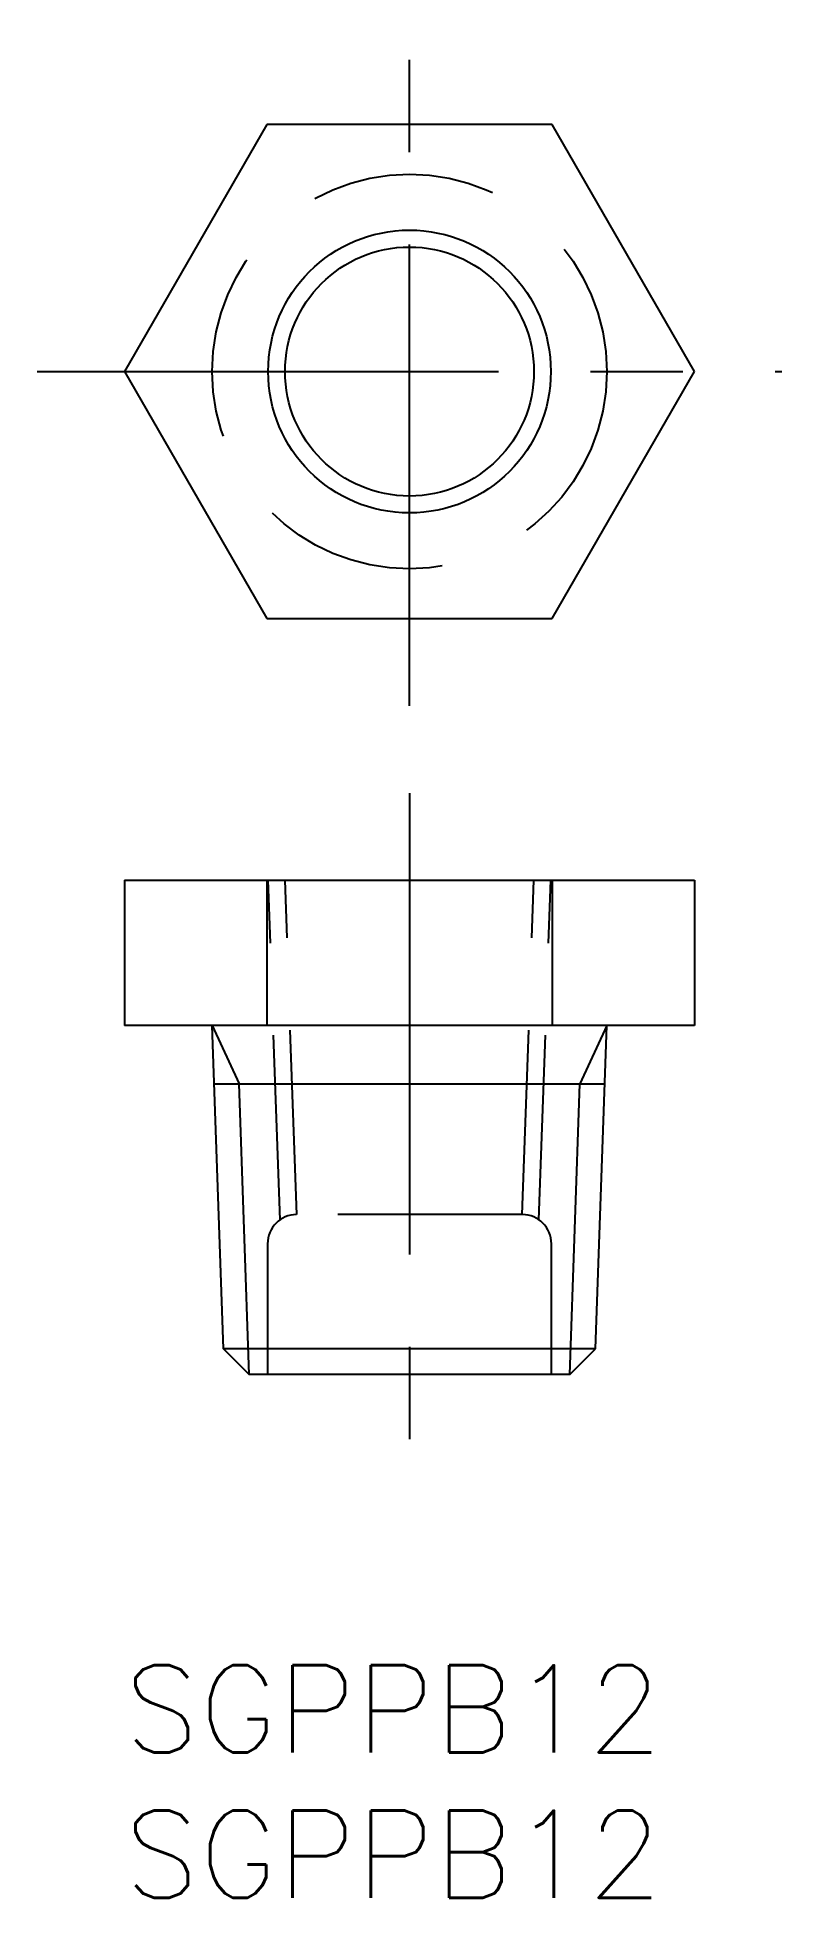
# Model space of a CAD drawing. Extents: x -3 to 22.6, y -8 to 56.
import ezdxf

# ---------------------------------------------------------------- set-up
doc = ezdxf.new("R2010")
doc.units = 0
doc.header["$LTSCALE"] = 0.5
doc.linetypes.add('CENTER', pattern=[50.8, 31.75, -6.35, 6.35, -6.35])
doc.linetypes.add('DASHED', pattern=[19.05, 12.7, -6.35])
for name, color, linetype in [('MSM_CENTER', 1, 'CENTER'), ('MSM_CONTINUOUS', 7, 'CONTINUOUS'), ('MSM_DASHED', 4, 'DASHED'), ('MSM_NARROW', 5, 'CONTINUOUS'), ('MSM_PART_NUMBER', 7, 'CONTINUOUS')]:
    doc.layers.add(name, color=color, linetype=linetype)
doc.styles.get("Standard").update_dxf_attribs({"font": 'txt.shx', "height": 3, "bigfont": 'bigfont.shx'})

# ---------------------------------------------------------------- blocks, each defined once
blk = doc.blocks.new('*U4')
at = {"layer": 'MSM_PART_NUMBER'}
blk.add_text('SGPPB12', height=3, dxfattribs=at).set_placement((0, -3))
blk = doc.blocks.new('*U5')
at = {"layer": 'MSM_PART_NUMBER'}
blk.add_text('SGPPB12', height=3, dxfattribs=at).set_placement((0, -8))

msp = doc.modelspace()

# ---------------------------------------------------------------- linework, layer by layer
at = {"layer": 'MSM_CENTER'}
for p, q in [((9.815, 33), (9.815, 56)), ((-3, 44.5), (22.63, 44.5)), ((9.815, 30), (9.815, 7))]:
    msp.add_line(p, q, dxfattribs=at)
at = {"layer": 'MSM_CONTINUOUS'}
for p, q in [((4.907, 53), (0, 44.5)), ((14.722, 53), (4.907, 53)), ((19.63, 44.5), (14.722, 53)), ((0, 44.5), (4.907, 36)), ((14.722, 36), (19.63, 44.5)), ((4.907, 36), (14.722, 36)), ((0, 27), (19.63, 27)), ((0, 27), (0, 22)), ((4.907, 27), (4.907, 22)), ((14.722, 27), (14.722, 22)), ((19.63, 27), (19.63, 22)), ((19.63, 22), (0, 22)), ((3.415, 10.887), (3.027, 22)), ((16.215, 10.887), (16.603, 22)), ((3.097, 20), (16.533, 20)), ((16.215, 10.887), (3.415, 10.887)), ((4.302, 10), (3.415, 10.887)), ((15.328, 10), (16.215, 10.887)), ((15.35, 10), (4.28, 10))]:
    msp.add_line(p, q, dxfattribs=at)
msp.add_circle((9.815, 44.5), 4.283, dxfattribs=at)
at = {"layer": 'MSM_DASHED'}
for p, q in [((5.359, 15.321), (4.951, 27)), ((5.934, 15.5), (5.532, 27)), ((13.696, 15.5), (14.098, 27)), ((14.271, 15.321), (14.679, 27)), ((13.701, 15.5), (5.929, 15.5)), ((4.929, 14.5), (4.929, 10)), ((14.701, 10), (14.701, 14.5))]:
    msp.add_line(p, q, dxfattribs=at)
msp.add_circle((9.815, 44.5), 6.788, dxfattribs=at)
for centre, start, end in [((5.929, 14.5), 90, 180), ((13.701, 14.5), 0, 90)]:
    msp.add_arc(centre, 1, start, end, dxfattribs=at)
at = {"layer": 'MSM_NARROW'}
for p, q in [((3.027, 22), (3.953, 20)), ((16.603, 22), (15.677, 20)), ((4.302, 10), (3.953, 20)), ((15.328, 10), (15.677, 20))]:
    msp.add_line(p, q, dxfattribs=at)
msp.add_circle((9.815, 44.5), 4.864, dxfattribs=at)

# ---------------------------------------------------------------- block references
at = {"layer": 'MSM_CONTINUOUS'}
for name in ['*U4', '*U5']:
    msp.add_blockref(name, (0, 0), dxfattribs=at)

doc.saveas('drawing.dxf')
